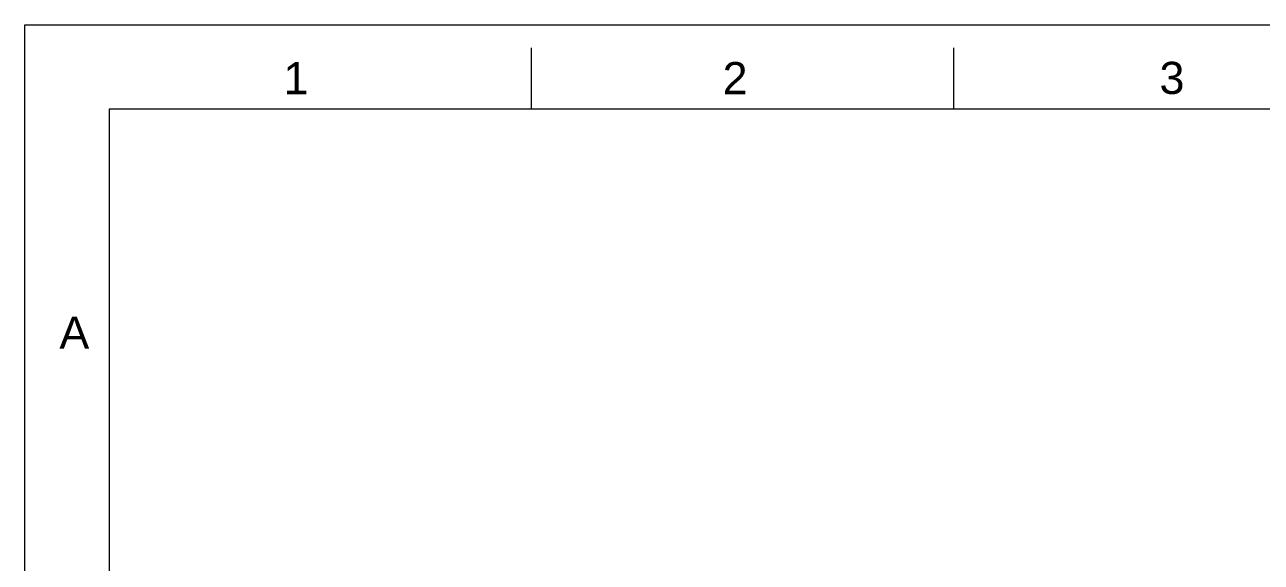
# Model space of a CAD drawing. Header units: millimetres. Extents: x 21205 to 22591, y -3891 to -2911.
# Drawn here: x 21205.3 to 21688.4, y -3120.8 to -2910.6 of the extents above; entities that cross this region are included whole.
import ezdxf

# ---------------------------------------------------------------- set-up
doc = ezdxf.new("R2010")
doc.units = ezdxf.units.MM
doc.header["$LTSCALE"] = 0.1
doc.layers.get('0').update_dxf_attribs({"lineweight": 13})
doc.styles.get("Standard").update_dxf_attribs({"font": 'arial.ttf'})

msp = doc.modelspace()

# ---------------------------------------------------------------- linework, layer by layer
at = {"color": 7, "linetype": 'Continuous'}
for p, q in [((21205.3, -3890.69), (21205.3, -2910.59)), ((21205.3, -2910.59), (22591.3, -2910.59)), ((21403.3, -2943.59), (21403.3, -2919.61)), ((21568.3, -2943.59), (21568.3, -2919.61)), ((21238.3, -2943.59), (21238.3, -3857.69)), ((22558.3, -2943.59), (21238.3, -2943.59))]:
    msp.add_line(p, q, dxfattribs=at)

# ---------------------------------------------------------------- texts
at = {"char_height": 12.58, "attachment_point": 5}
for s, width, insert in [('1', 50, (21311.28, -2931.48)), ('2', 50, (21482.81, -2931.48)), ('3', 50, (21653.48, -2931.48)), ('A', 10, (21224.68, -3031.03))]:
    msp.add_mtext_dynamic_manual_height_columns(s, width=width, gutter_width=12.5, heights=[0], dxfattribs=dict(at, insert=insert))

doc.saveas('drawing.dxf')
